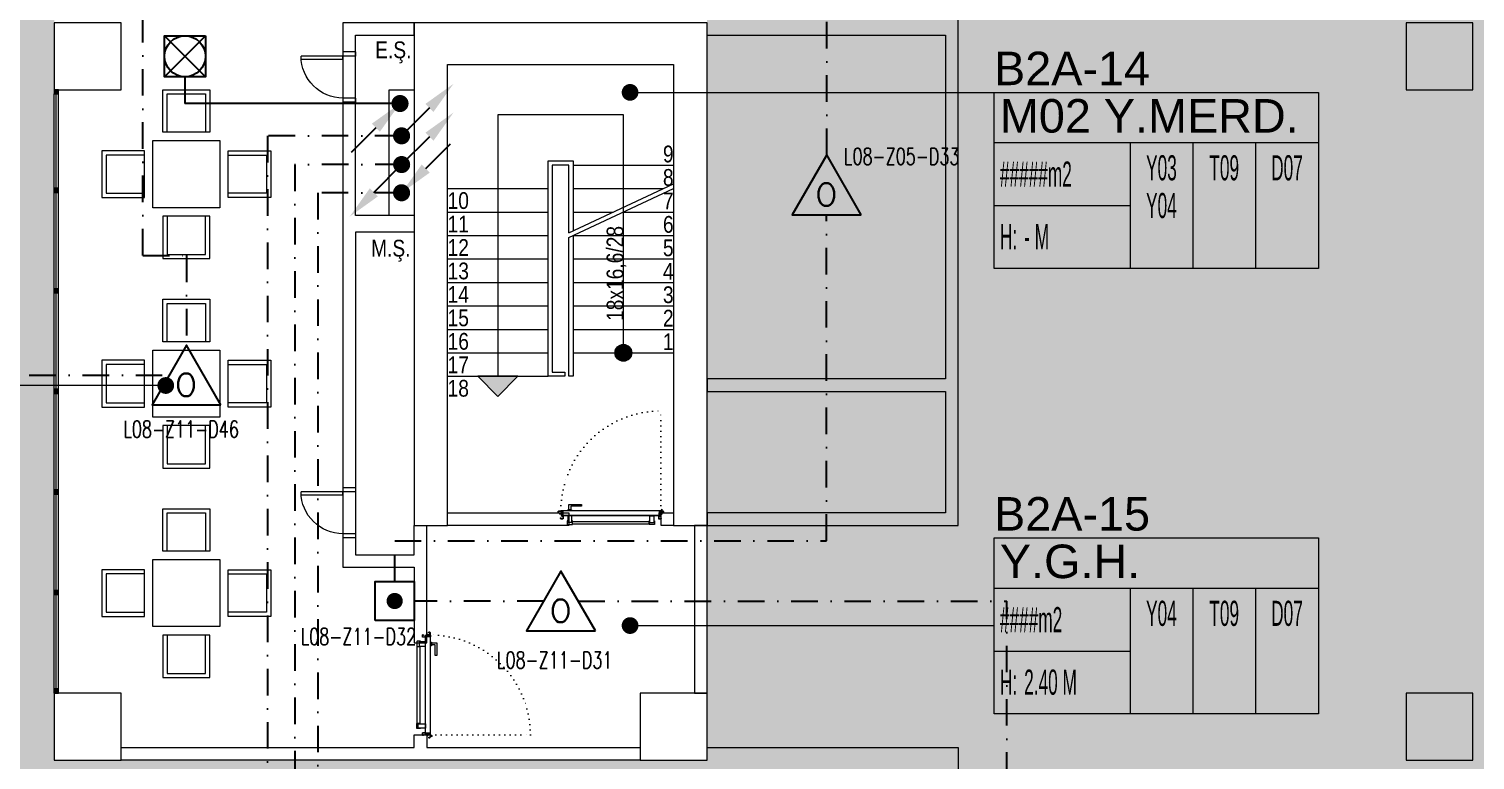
# Model space of a CAD drawing. Header units: metres. Extents: x -19121 to 152404, y -12107 to 29421.
# Drawn here: x 31630 to 33357, y 2400 to 3273 of the extents above; entities that cross this region are included whole.
import ezdxf
from ezdxf.enums import TextEntityAlignment as Align

# ---------------------------------------------------------------- set-up
doc = ezdxf.new("R2010")
doc.units = ezdxf.units.M
doc.header["$LTSCALE"] = 50
doc.header["$MEASUREMENT"] = 0
doc.linetypes.add('DASHDOT', pattern=[25.4, 12.7, -6.35, 0, -6.35])
doc.linetypes.add('DOT2', pattern=[0.125, 0, -0.125])
doc.layers.get('0').update_dxf_attribs({"color": 9, "lineweight": 9})
for name, color, linetype, lineweight in [('00', 9, 'Continuous', 9), ('01', 9, 'Continuous', 9), ('05', 9, 'Continuous', 9), ('06D', 9, 'Continuous', 9), ('09', 9, 'Continuous', 9), ('10', 9, 'Continuous', 9), ('14', 9, 'Continuous', 9), ('15', 9, 'Continuous', 9), ('19', 9, 'Continuous', 9), ('20', 9, 'DOT2', 9), ('21', 9, 'Continuous', 9), ('21_mahal200', 9, 'Continuous', 9), ('E-DEDEKTÖR NUMARALARI', 20, 'Continuous', 30), ('E-DUVAR TİPİ FLAŞÖR', 7, 'Continuous', 30), ('E-KABLO', 7, 'Continuous', 30), ('E-OK', 3, 'Continuous', 30), ('E-OPTİK DUMAN DEDEKTÖRÜ', 7, 'Continuous', 30), ('E-YANGIN İHBAR BUTONU', 7, 'Continuous', 30)]:
    doc.layers.add(name, color=color, linetype=linetype, lineweight=lineweight)
doc.styles.add('Arial', font='arial.ttf', dxfattribs={"height": 2.5})
doc.styles.add('E-YAZI', font='txttw.shx', dxfattribs={"height": 200})
doc.styles.add('MuuM_TEXT-STANDART', font='ARIALN.TTF')
doc.dimstyles.new('MuuM_DIM200', dxfattribs={"dimscale": 20, "dimtxt": 2, "dimasz": 1, "dimexe": 1, "dimexo": 1, "dimgap": 1, "dimtad": 1, "dimdec": 1, "dimrnd": 0.5, "dimdsep": 46, "dimtxsty": 'MuuM_TEXT-STANDART', "dimblk": 'ARCHTICK', "dimcen": 0, "dimdle": 0.15, "dimclrd": 256, "dimclre": 256, "dimclrt": 256, "dimadec": 0, "dimazin": 0, "dimtfac": 5, "dimtdec": 1, "dimtix": 1, "dimtmove": 2, "dimatfit": 3, "dimldrblk": 'DOT', "dimfxl": 3, "dimfxlon": 1, "dimtolj": 1, "dimlwd": -1, "dimlwe": -1, "dimarcsym": 0})

# ---------------------------------------------------------------- blocks, each defined once
blk = doc.blocks.new('100_OPTİK DUMAN DEDEKTÖRÜ 085')
at = {"layer": 'E-OPTİK DUMAN DEDEKTÖRÜ', "color": 4}
blk.add_lwpolyline([(2.059, 0), (0, 3.566), (-2.059, 0)], close=True, dxfattribs=at)
at = {"layer": 'E-OPTİK DUMAN DEDEKTÖRÜ', "color": 3, "style": 'E-YAZI'}
blk.add_text('O', height=1.36, dxfattribs=at).set_placement((-0.022, 1.201), align=Align.MIDDLE)
blk = doc.blocks.new('100_YANGIN İHBAR BUTONU 085')
at = {"layer": 'E-YANGIN İHBAR BUTONU', "color": 4}
blk.add_lwpolyline([(-1.16, -1.16), (-1.16, 1.16), (1.16, 1.16), (1.16, -1.16)], close=True, dxfattribs=at)
at = {"layer": 'E-YANGIN İHBAR BUTONU', "color": 3, "const_width": 0.483}
blk.add_lwpolyline([(-0.242, 0, 1), (0.242, 0, 1)], format="xyb", close=True, dxfattribs=at)
blk = doc.blocks.new('100_DUVAR TİPİ FLAŞÖR 085')
at = {"layer": 'E-DUVAR TİPİ FLAŞÖR', "color": 4}
blk.add_line((-1.224, 2.448), (1.224, 0), dxfattribs=at)
blk.add_lwpolyline([(-1.224, 0), (-1.224, 2.448), (1.224, 2.448), (1.224, 0)], close=True, dxfattribs=at)
blk.add_lwpolyline([(1.224, 2.448), (-1.224, 0)], dxfattribs=at)
blk.add_circle((0, 1.224), 1.224, dxfattribs=at)
blk = doc.blocks.new('*U241')
at = {"layer": 'E-OK', "color": 3, "linetype": 'Continuous'}
blk.add_line((84.9, 84.8), (172.1, 172), dxfattribs=at)
at = {"layer": 'E-OK', "color": 4, "linetype": 'Continuous', "const_width": 30}
blk.add_lwpolyline([(-15, 0, 1), (15, 0, 1)], format="xyb", close=True, dxfattribs=at)
at = {"layer": 'E-OK', "color": 3, "linetype": 'Continuous'}
blk.add_solid([(99, 70.7), (70.7, 99), (0, 0)], dxfattribs=at)
blk = doc.blocks.new('*U239')
at = {"layer": 'E-OK', "color": 3, "linetype": 'Continuous'}
blk.add_line((-97.8, -97.7), (0, 0), dxfattribs=at)
at = {"layer": 'E-OK', "color": 4, "linetype": 'Continuous', "const_width": 30}
blk.add_lwpolyline([(-15, 0, 1), (15, 0, 1)], format="xyb", close=True, dxfattribs=at)
at = {"layer": 'E-OK', "color": 3, "linetype": 'Continuous'}
blk.add_solid([(-83.6, -111.9), (-111.9, -83.6), (-182.7, -182.5)], dxfattribs=at)
blk = doc.blocks.new('p-kolon_80x80')
blk.add_lwpolyline([(-40, -40), (40, -40), (40, 40), (-40, 40)], close=True)
blk = doc.blocks.new('2.Bod.Ara.Sitatik Elk.')
at = {"layer": '01'}
blk.add_lwpolyline([(4130, -5950), (4130, -5950), (4130, -5950), (4130, -5400), (4400, -5400), (4400, -5950), (4400, -5950), (4400, -5950), (4440, -5950), (4440, -5350), (4090, -5350), (4090, -5950), (4130, -5950)], dxfattribs=at)
for p in [(3700, -5390), (5315, -5390), (3700, -6190), (4400, -6190), (5315, -6190)]:
    blk.add_blockref('p-kolon_80x80', p, dxfattribs=at)
blk = doc.blocks.new('p-M01-M02_merdiven-1050')
at = {"layer": '19'}
h = blk.add_hatch(color=256, dxfattribs=at)
h.dxf.hatch_style = 1
edge = h.paths.add_edge_path()
edge.add_arc((210, -344), 10, 270, 630)
h = blk.add_hatch(color=256, dxfattribs=at)
h.dxf.hatch_style = 1
h.paths.add_polyline_path([(84, -372), (36, -372), (60, -396)])
at = {"layer": '19', "linetype": 'Continuous'}
for points in [[(210, -344), (210, -120), (210, -60), (60, -60), (60, -372)], [(145, -200.7), (145, -120), (125, -120), (125, -120), (125, -367), (140, -367), (140, -372), (120, -372), (120, -367), (120, -115), (120, -115), (150, -115), (150, -198.4)], [(150, -120), (270, -120)], [(0, -148), (120, -148)], [(145, -200.7), (270, -142.4)], [(145, -206.3), (270, -148)], [(150, -148), (258, -148)], [(0, -176), (120, -176)], [(150, -176), (198, -176)], [(210, -176), (270, -176)], [(0, -204), (120, -204)], [(150, -204), (270, -204)], [(0, -232), (120, -232)], [(150, -232), (270, -232)], [(0, -260), (120, -260)], [(150, -260), (270, -260)], [(0, -288), (120, -288)], [(150, -288), (270, -288)], [(0, -316), (120, -316)], [(150, -316), (270, -316)], [(0, -344), (120, -344)], [(150, -344), (270, -344)], [(0, -372), (120, -372)]]:
    blk.add_lwpolyline(points, dxfattribs=at)
at = {"layer": '19'}
for points in [[(145, -206.3), (270, -148)], [(150, -204), (150, -372), (150, -372), (145, -372), (145, -372), (145, -206.3)]]:
    blk.add_lwpolyline(points, dxfattribs=at)
blk.add_lwpolyline([(84, -372), (36, -372), (60, -396)], close=True, dxfattribs=at)
blk.add_circle((210, -344), 10, dxfattribs=at)
blk = doc.blocks.new('*U19')
at = {"ltscale": 15}
for p, q in [((-25, 1), (-26, 0)), ((-25, -1), (-26, 0)), ((-23, 1), (-25, 1)), ((-23, 1), (-23, -2)), ((-21, -3), (-18, 3)), ((-21, -3), (-18, 3)), ((-20, -3), (-17, 3)), ((-20, -3), (-16, 3)), ((-18, -3), (-15, 3)), ((-18, -3), (-15, 3)), ((-18, 1), (-18, 2)), ((-17, -3), (-14, 3)), ((-17, -3), (-13, 3)), ((-17, 1), (-17, 2)), ((-15, -3), (-12, 3)), ((-15, -3), (-12, 3)), ((-15, 1), (-15, 2)), ((-14, -3), (-11, 3)), ((-14, -3), (-10, 3)), ((-14, 1), (-14, 2)), ((-12, -3), (-9, 3)), ((-12, -3), (-9, 3)), ((-12, 1), (-12, 2)), ((-11, -3), (-8, 3)), ((-11, -3), (-7, 3)), ((-11, 1), (-11, 2)), ((-9, -3), (-6, 3)), ((-9, -3), (-6, 3)), ((-9, 1), (-9, 2)), ((-8, -3), (-4, 3)), ((-8, -3), (-5, 3)), ((-8, 1), (-8, 2)), ((-6, -3), (-3, 3)), ((-6, -3), (-3, 3)), ((-6, 1), (-6, 2)), ((-5, -3), (-1, 3)), ((-5, -3), (-2, 3)), ((-5, 1), (-5, 2)), ((-3, 1), (-3, 2)), ((0, 4), (-2, 1)), ((-2, 1), (-2, 2)), ((0, 0), (-1, 0)), ((-25, -1), (-23, -2)), ((-9, -2), (-23, -2)), ((-21, -3), (-21, -2)), ((-20, -3), (-19, -2)), ((-20, -2), (-19, -2)), ((-19, -2), (-18, -2)), ((-18, -3), (-18, -2)), ((-17, -3), (-16, -2)), ((-17, -2), (-16, -2)), ((-16, -2), (-15, -2)), ((-15, -3), (-15, -2)), ((-14, -3), (-13, -2)), ((-14, -2), (-13, -2)), ((-13, -2), (-12, -2)), ((-12, -3), (-12, -2)), ((-11, -3), (-10, -2)), ((-11, -2), (-10, -2)), ((-10, -2), (-9, -2)), ((-9, -3), (-9, -2)), ((-8, -2), (-7, -2)), ((-8, -3), (-7, -2)), ((-7, -2), (-6, -2)), ((-6, -3), (-6, -2)), ((-5, -2), (-4, -2)), ((-5, -3), (-4, -2)), ((-4, -2), (-2, -2)), ((0, -4), (-2, -2)), ((0, 0), (-1, 0))]:
    blk.add_line(p, q, dxfattribs=at)
for p, q in [((-7, 1), (-23, 1)), ((-17, 1), (-19, 1)), ((-16, 1), (-17, 1)), ((-14, 1), (-16, 1)), ((-13, 1), (-14, 1)), ((-11, 1), (-13, 1)), ((-10, 1), (-11, 1)), ((-8, 1), (-10, 1)), ((-7, 1), (-8, 1)), ((-5, 1), (-7, 1)), ((-4, 1), (-5, 1)), ((-2, 1), (-4, 1)), ((-2, 1), (-2, 1)), ((0, 0), (0, 4)), ((-2, -2), (-2, -2)), ((0, 0), (0, -4))]:
    blk.add_line(p, q)
for centre, radius, start, end in [((-26, 4), 3.92, 274.361, 322.1025), ((-26, -4), 3.92, 37.8975, 85.639), ((-18, 3), 0.0971, 330.3204, 150.3204), ((-17, 3), 0.0971, 330.3204, 150.3204), ((-15, 3), 0.0971, 330.3204, 150.3204), ((-14, 3), 0.0971, 330.3204, 150.3204), ((-12, 3), 0.0971, 330.3204, 150.3204), ((-11, 3), 0.0971, 330.3204, 150.3204), ((-9, 3), 0.0971, 330.3204, 150.3204), ((-8, 3), 0.0971, 330.3204, 150.3204), ((-6, 3), 0.0971, 330.3204, 150.3204), ((-5, 3), 0.0971, 330.3204, 150.3204), ((-3, 3), 0.0971, 330.3204, 150.3204), ((-2, 3), 0.0971, 330.3204, 150.3204), ((-1, 0), 0.486, 90, 270), ((0, 4), 0.25, 0, 150.0864), ((-21, -3), 0.0971, 150.3204, 330.3204), ((-20, -3), 0.0971, 150.3204, 330.3204), ((-18, -3), 0.0971, 150.3204, 330.3204), ((-17, -3), 0.0971, 150.3204, 330.3204), ((-15, -3), 0.0971, 150.3204, 330.3204), ((-14, -3), 0.0971, 150.3204, 330.3204), ((-12, -3), 0.0971, 150.3204, 330.3204), ((-11, -3), 0.0971, 150.3204, 330.3204), ((-9, -3), 0.0971, 150.3204, 330.3204), ((-8, -3), 0.0971, 150.3204, 330.3204), ((-6, -3), 0.0971, 150.3204, 330.3204), ((-5, -3), 0.0971, 150.3204, 330.3204), ((0, -4), 0.25, 209.9136, 0)]:
    blk.add_arc(centre, radius, start, end, dxfattribs=at)
blk = doc.blocks.new('conta')
at = {"ltscale": 10}
for p, q in [((-2649.9, 5345.5), (-2649.8, 5345.6)), ((-2649.7, 5345.4), (-2649.3, 5345.4)), ((-2649.2, 5345.4), (-2649.1, 5345.5)), ((-2648.8, 5345.1), (-2648.6, 5345.3)), ((-2648.8, 5344.9), (-2648.6, 5345.2)), ((-2648.6, 5345.3), (-2648.6, 5345.3)), ((-2649.9, 5344.5), (-2649.8, 5344.3)), ((-2649.8, 5344.3), (-2649.7, 5344.3)), ((-2649, 5344), (-2648.8, 5343.8)), ((-2648.9, 5344.1), (-2648.7, 5343.9)), ((-2648.7, 5343.8), (-2648.7, 5343.8))]:
    blk.add_line(p, q, dxfattribs=at)
for centre, radius, start, end in [((-2649.8, 5345.5), 0.05, 140.6345, 188.9372), ((-2653, 5345), 3.19, 350.4674, 8.9372), ((-2649.7, 5345.6), 0.0696, 22.2428, 159.258), ((-2650.9, 5345), 1.24, 340.3382, 16.7772), ((-2649.7, 5344.6), 0.03, 160.3382, 273.2666), ((-2649.7, 5345.4), 0.03, 90, 196.7772), ((-2649.6, 5341.5), 3.01, 80.4362, 93.2666), ((-2649.3, 5345.5), 0.05, 270, 303.0062), ((-2649.1, 5345.5), 0.03, 4.7972, 123.0062), ((-2649.1, 5344.5), 0.03, 260.4362, 338.7066), ((-2651.2, 5344.8), 2.33, 7.5897, 18.7951), ((-2649, 5345.6), 0.05, 18.7951, 42.1429), ((-2650.2, 5345), 1.27, 338.7066, 23.0418), ((-2648.8, 5345.1), 0.05, 187.5897, 322.7347), ((-2658.2, 5345.2), 9.36, 353.6857, 357.8537), ((-2648.8, 5344.8), 0.05, 142.7347, 180.2669), ((-2648.6, 5345.3), 0.05, 52.7347, 142.7347), ((-2648.6, 5345.3), 0.05, 322.7347, 52.7347), ((-2649.9, 5344.5), 0.02, 170.4674, 213.7451), ((-2649.2, 5344.1), 0.231, 353.9571, 81.9004), ((-2648.9, 5344.1), 0.1, 173.9571, 217.2653), ((-2648.8, 5344.2), 0.1, 173.6857, 217.2653), ((-2648.7, 5343.8), 0.05, 217.2653, 307.2653), ((-2648.7, 5343.8), 0.05, 307.2653, 37.2653)]:
    blk.add_arc(centre, radius, start, end, dxfattribs=at)
for points, knots in [([(-2649, 5345.6), (-2649, 5345.6), (-2649.1, 5345.7), (-2649.2, 5345.4), (-2649.3, 5345.7), (-2649.4, 5345.5), (-2649.5, 5345.7), (-2649.6, 5345.5), (-2649.7, 5345.6), (-2649.7, 5345.6)], [0.0086373, 0.0086373, 0.0086373, 0.0086373, 0.1097304, 0.3133405, 0.4430081, 0.5658764, 0.7165186, 0.8527974, 0.9648495, 0.9648495, 0.9648495, 0.9648495]), ([(-2649.7, 5344.3), (-2649.7, 5344.3), (-2649.7, 5344.5), (-2649.6, 5344.3), (-2649.3, 5344.4), (-2649.2, 5344.4), (-2649.2, 5344.4)], [0, 0, 0, 0, 0.1008757, 0.3841126, 0.5436166, 0.6906785, 0.6906785, 0.6906785, 0.6906785])]:
    blk.add_open_spline(points, degree=3, knots=knots, dxfattribs=at)
blk = doc.blocks.new('p-yn_sackasa')
at = {"layer": '10', "linetype": 'Continuous'}
for p, q in [((-2.2, 0), (-2.2, -0.2)), ((0, 6.9), (0, 6.2)), ((0, 6.2), (0, 6.9)), ((0.1, 6.9), (0.1, 6.2)), ((0.2, 6.9), (0.2, 6.2)), ((2.7, 7.2), (0.3, 7.2)), ((2.7, 7.2), (0.3, 7.2)), ((2.7, 7), (0.3, 7)), ((0.3, 7), (2.7, 7)), ((0.3, 6.1), (0.8, 6.1)), ((0.7, 6), (0.3, 6)), ((0.3, 5.9), (0.7, 5.9)), ((0.8, 5.9), (0.3, 5.9)), ((0.7, 5.9), (0.7, 6)), ((0.7, -0.7), (0.7, 2.3)), ((0.7, -0.7), (0.7, 2.3)), ((0.8, 5.9), (0.8, 6.1)), ((0.8, -0.7), (0.8, 2.3)), ((0.8, -0.7), (0.8, 2.3)), ((0.9, 2.3), (1, 2.3)), ((0.9, 2.3), (0.9, 2.3)), ((1, 2.5), (1, 2.4)), ((1, 2.5), (1, 2.5)), ((1.1, 2.5), (1.1, 3.7)), ((1.1, 2.5), (1.1, 3.7)), ((1.3, 3.7), (1.3, 2.5)), ((1.3, 2.5), (1.3, 3.7)), ((2.5, 4), (1.4, 4)), ((1.4, 4), (2.5, 4)), ((1.4, 3.8), (2.5, 3.8)), ((2.5, 3.8), (1.4, 3.8)), ((2.5, 3.4), (2.6, 3.7)), ((2.6, 3.7), (2.5, 3.4)), ((2.7, 3.6), (2.6, 3.3)), ((2.7, 3.6), (2.6, 3.3)), ((2.8, 3.3), (2.8, 6.9)), ((2.8, 3.3), (2.8, 6.9)), ((2.9, 3.3), (2.9, 6.9)), ((2.9, 3.3), (2.9, 6.9)), ((-2.9, -1.7), (-2.9, -0.3)), ((-2.9, -0.3), (-2.9, -1.7)), ((-2.8, -0.3), (-2.8, -1.7)), ((-2.8, -0.3), (-2.8, -1.7)), ((-2.2, 0), (-2.7, 0)), ((-2.2, 0), (-2.7, 0)), ((-2.2, -0.1), (-2.7, -0.1)), ((-2.2, -0.2), (-2.7, -0.2)), ((1, -1.8), (-2.7, -1.8)), ((1, -1.9), (-2.7, -1.9)), ((-2.7, -2), (1, -2)), ((1, -2), (-2.7, -2)), ((-2.2, -0.1), (-2.2, 0)), ((0.9, -0.8), (1, -0.8)), ((0.9, -0.8), (0.9, -0.8)), ((1, -0.9), (1, -0.9)), ((1, -0.9), (1, -0.9)), ((1.1, -1), (1.1, -1.7)), ((1.1, -1), (1.1, -1.7)), ((1.3, -1), (1.3, -1.7)), ((1.3, -1), (1.3, -1.7))]:
    blk.add_line(p, q, dxfattribs=at)
for points in [[(0.1, 2.1), (0.7, 2.1), (0.7, -0.5), (0.1, -0.5)], [(0.1, 2.1), (0.4, 2.1), (0.4, -0.5), (0.1, -0.5)]]:
    blk.add_lwpolyline(points, close=True, dxfattribs=at)
for centre, radius, start, end in [((0.3, 6.9), 0.249, 90, 180), ((0.3, 6.9), 0.261, 90, 180), ((0.3, 6.2), 0.249, 181.345, 271.3502), ((0.3, 6.2), 0.261, 180, 270), ((0.3, 6.9), 0.122, 90, 180), ((0.3, 6.2), 0.122, 180, 270), ((0.3, 6.9), 0.11, 90, 180), ((0.3, 6.2), 0.11, 180, 270), ((0.9, 2.3), 0.206, 63.2169, 180), ((0.9, 2.3), 0.219, 63.2153, 180), ((0.9, 2.3), 0.0801, 63.215, 180), ((0.9, 2.3), 0.0674, 63.2144, 180), ((1, 2.5), 0.219, 243.2148, 0), ((1, 2.5), 0.0801, 243.2203, 0), ((1, 2.5), 0.206, 243.2197, 0), ((1, 2.5), 0.0674, 243.2129, 0), ((1.4, 3.7), 0.24, 90, 180), ((1.4, 3.7), 0.253, 90, 180), ((1.4, 3.7), 0.114, 90, 180), ((1.4, 3.7), 0.101, 90, 180), ((2.5, 3.7), 0.249, 342.8613, 90), ((2.5, 3.7), 0.261, 342.8602, 90), ((2.5, 3.7), 0.122, 342.8607, 90), ((2.5, 3.7), 0.11, 342.8621, 90), ((2.7, 3.3), 0.232, 162.8601, 0), ((2.7, 3.3), 0.219, 162.8613, 0), ((2.7, 3.3), 0.0927, 162.8605, 0), ((2.7, 3.3), 0.0801, 162.8624, 0), ((2.7, 6.9), 0.249, 0, 90), ((2.7, 6.9), 0.261, 0, 90), ((2.7, 6.9), 0.122, 0, 90), ((2.7, 6.9), 0.11, 0, 90), ((-2.7, -0.3), 0.24, 90, 180), ((-2.7, -0.3), 0.253, 90, 180), ((-2.7, -1.7), 0.24, 180, 270), ((-2.7, -1.7), 0.253, 180, 270), ((-2.7, -0.3), 0.114, 90, 180), ((-2.7, -0.3), 0.101, 90, 180), ((-2.7, -1.7), 0.114, 180, 270), ((-2.7, -1.7), 0.101, 180, 270), ((0.9, -0.7), 0.206, 180, 296.7851), ((0.9, -0.7), 0.219, 180, 296.785), ((0.9, -0.7), 0.0674, 180, 180.5245), ((0.9, -0.7), 0.0801, 180, 296.785), ((0.9, -0.7), 0.0674, 180, 296.7871), ((1, -1), 0.219, 0, 116.7854), ((1, -1), 0.206, 0, 116.7836), ((1, -1), 0.0801, 0, 116.7811), ((1, -1), 0.0674, 0, 116.7871), ((1, -1.7), 0.114, 270, 0), ((1, -1.7), 0.24, 270, 0), ((1, -1.7), 0.101, 270, 0), ((1, -1.7), 0.253, 270, 0)]:
    blk.add_arc(centre, radius, start, end, dxfattribs=at)
at = {"layer": '10', "xscale": 0.0842696629213483, "yscale": 0.0842696629213483, "zscale": 0.0842696629213483}
blk.add_blockref('*U19', (1, 1.3), dxfattribs=at)
at = {"layer": '14', "xscale": -0.7887640449438696, "yscale": 0.7887640449438696, "zscale": 0.7887640449438204, "rotation": 90}
blk.add_blockref('conta', (4217.8, -2086.4), dxfattribs=at)
blk = doc.blocks.new('*U367')
at = {"layer": '06D'}
for points in [[(110.1, 4.8), (110.1, 11), (95.1, 11), (95.1, 9.1), (107.9, 9.1), (107.9, 9.1), (107.9, 4.8), (110.1, 4.8)], [(111.2, 3.5), (111.2, 4.8), (106.8, 4.8), (106.8, 3.5), (111.2, 3.5)]]:
    blk.add_lwpolyline(points, dxfattribs=at)
for points in [[(8.5, -8.6), (7.9, -8.6), (7.9, -12.6, 0.414214), (8.2, -13), (13.7, -13, 0.414214), (14.1, -12.6), (14.1, -8.6), (13.5, -8.6)], [(111.5, -8.6), (112.1, -8.6), (112.1, -12.6, -0.414214), (111.7, -13), (106.2, -13, -0.414214), (105.9, -12.6), (105.9, -8.6), (106.5, -8.6)]]:
    blk.add_lwpolyline(points, format="xyb", dxfattribs=at)
for points in [[(8.5, -11.1), (13.5, -11.1), (13.5, -2.5), (8.5, -2.5)], [(14.1, -12.4), (105.9, -12.4), (105.9, -9.2), (14.1, -9.2)], [(111.5, -10), (106.5, -10), (106.5, -2.5), (111.5, -2.5)]]:
    blk.add_lwpolyline(points, close=True, dxfattribs=at)
at = {"layer": '10', "ltscale": 10}
for p, q in [((-1.6, 3.7), (-1.7, 3.6)), ((-1.6, 3.7), (-1.7, 3.6)), ((-1.2, 3.1), (-1.2, 3.2)), ((-1.2, 3.1), (-1.2, 3.2)), ((-1.2, 3.1), (-1.1, 3.1)), ((-1.2, 3.1), (-1.1, 3.1)), ((-1.1, 3), (-1.1, 3.4)), ((-1.1, 3), (-1.1, 3.4)), ((-0.8, 3), (-0.8, 3.4)), ((-0.8, 3), (-0.8, 3.4)), ((0.3, 3.4), (0.3, 3.3)), ((0.4, 3.5), (119.6, 3.5)), ((0.4, 3.4), (0.4, 3.3)), ((0.4, 3.2), (2.2, 3.2)), ((0.5, 3.4), (119.5, 3.4)), ((0.5, 3.3), (2.3, 3.3)), ((1, 0), (2, 0.7)), ((2, 1.1), (2, 0.7)), ((2.3, 1.1), (2, 1.1)), ((2, 0.7), (2, -0.8)), ((2.3, 3.1), (2.3, -2.4)), ((2.3, 0.7), (2.3, 1.1)), ((2.3, -0.8), (2.3, 0.7)), ((2.4, 3.2), (2.4, -2.3)), ((117.5, 3.2), (117.5, -2.3)), ((119.5, 3.3), (117.6, 3.3)), ((119.6, 3.2), (117.7, 3.2)), ((117.7, 3.1), (117.7, -2.4)), ((117.7, 1.1), (117.7, -0.4)), ((118, 1.1), (117.7, 1.1)), ((117.7, 1.1), (117.7, -0.4)), ((118, 1.1), (117.7, 1.1)), ((118, -0.4), (118, 1.1)), ((118, -0.4), (118, 1.1)), ((118, 0.9), (119, 0.9)), ((118, 0.9), (119, 0.9)), ((118, 0.7), (119, 0.7)), ((118, 0.7), (119, 0.7)), ((119, 0.3), (118, -0.4)), ((119, 0.3), (118, -0.4)), ((119.5, 3.4), (119.5, 3.3)), ((119.7, 3.4), (119.7, 3.3)), ((2, -0.4), (1, -0.4)), ((2, -0.6), (1, -0.6)), ((2, -0.8), (2.3, -0.8)), ((2.4, -2.5), (117.6, -2.5)), ((2.5, -2.3), (117.5, -2.3)), ((117.7, -0.4), (117.7, -0.8)), ((117.7, -0.4), (117.7, -0.8)), ((117.7, -0.8), (118, -0.8)), ((117.7, -0.8), (118, -0.8)), ((118, -0.8), (118, -0.4)), ((118, -0.8), (118, -0.4))]:
    blk.add_line(p, q, dxfattribs=at)
blk.add_circle((-0.9, 4.2), 0.843, dxfattribs=at)
blk.add_circle((-0.9, 4.2), 0.843, dxfattribs=at)
for centre, radius, start, end in [((-0.9, 4.2), 1.01, 219.4092, 254.2861), ((-0.9, 4.2), 1.01, 219.4092, 254.2861), ((-0.4, 3.2), 0.428, 156.352, 217.621), ((-0.4, 3.2), 0.428, 156.352, 217.621), ((-0.4, 3.2), 0.302, 105.5524, 240.0315), ((-0.4, 3.2), 0.302, 105.5524, 240.0315), ((0.4, 3.4), 0.1, 90, 180), ((0.4, 3.3), 0.1, 180, 270), ((0.5, 3.4), 0.005, 90, 180), ((0.5, 3.3), 0.005, 180, 270), ((2.2, 3.1), 0.05, 0, 90), ((2.3, 3.2), 0.1, 0, 90), ((117.6, 3.2), 0.1, 90, 180), ((117.7, 3.1), 0.05, 90, 180), ((119.5, 3.4), 0.005, 0, 90), ((119.5, 3.3), 0.005, 270, 0), ((119.6, 3.4), 0.1, 0, 90), ((119.6, 3.3), 0.1, 270, 0), ((2.4, -2.4), 0.1, 180, 270), ((2.5, -2.3), 0.05, 180, 270), ((117.6, -2.3), 0.141, 284.9271, 345.0729)]:
    blk.add_arc(centre, radius, start, end, dxfattribs=at)
at = {"layer": '20'}
blk.add_lwpolyline([(0.3, 3.4), (0.3, 122.8, -0.414214), (119.7, 3.4, 1)], format="xyb", dxfattribs=at)
at = {"xscale": -1, "rotation": 180}
blk.add_blockref('p-yn_sackasa', (0, 1), dxfattribs=at)
at = {"rotation": 180}
blk.add_blockref('p-yn_sackasa', (120, 1), dxfattribs=at)
blk = doc.blocks.new('*U368')
at = {"layer": '06D'}
for points in [[(8.5, 9.6), (7.9, 9.6), (7.9, 13.6, -0.414214), (8.2, 13.9), (13.7, 13.9, -0.414214), (14.1, 13.6), (14.1, 9.6), (13.5, 9.6)], [(111.5, 9.6), (112.1, 9.6), (112.1, 13.6, 0.414214), (111.7, 13.9), (106.2, 13.9, 0.414214), (105.9, 13.6), (105.9, 9.6), (106.5, 9.6)]]:
    blk.add_lwpolyline(points, format="xyb", dxfattribs=at)
for points in [[(8.5, 12.1), (13.5, 12.1), (13.5, 3.4), (8.5, 3.4)], [(14.1, 13.3), (105.9, 13.3), (105.9, 10.2), (14.1, 10.2)], [(111.5, 10.9), (106.5, 10.9), (106.5, 3.4), (111.5, 3.4)]]:
    blk.add_lwpolyline(points, close=True, dxfattribs=at)
for points in [[(110.1, -3.8), (110.1, -10.1), (95.1, -10.1), (95.1, -8.2), (107.9, -8.2), (107.9, -8.2), (107.9, -3.8), (110.1, -3.8)], [(111.2, -2.6), (111.2, -3.8), (106.8, -3.8), (106.8, -2.6), (111.2, -2.6)]]:
    blk.add_lwpolyline(points, dxfattribs=at)
at = {"layer": '10', "ltscale": 10}
for p, q in [((2, 1.5), (1, 1.5)), ((2, 1.3), (1, 1.3)), ((1, 0.9), (2, 0.3)), ((2, 0.3), (2, 1.8)), ((2, 1.8), (2.3, 1.8)), ((2, -0.2), (2, 0.3)), ((2.3, -2.2), (2.3, 3.3)), ((2.3, 1.8), (2.3, 0.3)), ((2.3, 0.3), (2.3, -0.2)), ((2.4, 3.4), (117.6, 3.4)), ((2.4, -2.3), (2.4, 3.2)), ((2.5, 3.3), (117.5, 3.3)), ((117.5, -2.3), (117.5, 3.2)), ((117.7, -2.2), (117.7, 3.3)), ((117.7, 1.8), (118, 1.8)), ((117.7, 1.3), (117.7, 1.8)), ((117.7, 1.8), (118, 1.8)), ((117.7, 1.3), (117.7, 1.8)), ((117.7, -0.2), (117.7, 1.3)), ((117.7, -0.2), (117.7, 1.3)), ((118, 1.8), (118, 1.3)), ((118, 1.8), (118, 1.3)), ((118, 1.3), (118, -0.2)), ((119, 0.7), (118, 1.3)), ((118, 1.3), (118, -0.2)), ((119, 0.7), (118, 1.3)), ((118, 0.3), (119, 0.3)), ((118, 0.3), (119, 0.3)), ((118, 0.1), (119, 0.1)), ((118, 0.1), (119, 0.1)), ((-1.6, -2.7), (-1.7, -2.6)), ((-1.6, -2.7), (-1.7, -2.6)), ((-1.2, -2.2), (-1.2, -2.3)), ((-1.2, -2.2), (-1.1, -2.2)), ((-1.2, -2.2), (-1.2, -2.3)), ((-1.2, -2.2), (-1.1, -2.2)), ((-1.1, -2), (-1.1, -2.4)), ((-1.1, -2), (-1.1, -2.4)), ((-0.8, -2), (-0.8, -2.4)), ((-0.8, -2), (-0.8, -2.4)), ((0.3, -2.5), (0.3, -2.3)), ((0.4, -2.2), (2.2, -2.2)), ((0.4, -2.4), (0.4, -2.4)), ((0.4, -2.6), (119.6, -2.6)), ((0.5, -2.4), (119.5, -2.4)), ((0.5, -2.4), (2.3, -2.4)), ((2.3, -0.2), (2, -0.2)), ((119.5, -2.4), (117.6, -2.4)), ((118, -0.2), (117.7, -0.2)), ((118, -0.2), (117.7, -0.2)), ((119.6, -2.2), (117.7, -2.2)), ((119.5, -2.4), (119.5, -2.4)), ((119.7, -2.5), (119.7, -2.3))]:
    blk.add_line(p, q, dxfattribs=at)
blk.add_circle((-0.9, -3.3), 0.843, dxfattribs=at)
blk.add_circle((-0.9, -3.3), 0.843, dxfattribs=at)
for centre, radius, start, end in [((2.4, 3.3), 0.1, 90, 180), ((2.5, 3.2), 0.05, 90, 180), ((117.6, 3.3), 0.141, 14.9271, 75.0729), ((-0.9, -3.3), 1.01, 105.7139, 140.5908), ((-0.9, -3.3), 1.01, 105.7139, 140.5908), ((-0.4, -2.3), 0.428, 142.379, 203.648), ((-0.4, -2.3), 0.428, 142.379, 203.648), ((-0.4, -2.3), 0.302, 119.9685, 254.4476), ((-0.4, -2.3), 0.302, 119.9685, 254.4476), ((0.4, -2.3), 0.1, 90, 180), ((0.4, -2.5), 0.1, 180, 270), ((0.5, -2.4), 0.005, 180, 270), ((0.5, -2.4), 0.005, 90, 180), ((2.2, -2.2), 0.05, 270, 0), ((2.3, -2.3), 0.1, 270, 0), ((117.6, -2.3), 0.1, 180, 270), ((117.7, -2.2), 0.05, 180, 270), ((119.5, -2.4), 0.005, 270, 360), ((119.5, -2.4), 0.005, 0, 90), ((119.6, -2.3), 0.1, 0, 90), ((119.6, -2.5), 0.1, 270, 0)]:
    blk.add_arc(centre, radius, start, end, dxfattribs=at)
at = {"layer": '20'}
blk.add_lwpolyline([(0.3, -2.4), (0.3, -121.8, 0.414214), (119.7, -2.4, -1)], format="xyb", dxfattribs=at)
blk.add_blockref('p-yn_sackasa', (0, 0))
at = {"xscale": -1}
blk.add_blockref('p-yn_sackasa', (120, 0), dxfattribs=at)
blk = doc.blocks.new('p-audi-negotiation')
for points in [[(12.06, 140.8), (67.94, 140.8), (67.94, 90), (12.06, 90)], [(17.14, 135.72), (62.86, 135.72), (62.86, 90), (17.14, 90)], [(0, 0), (0, 80), (80, 80), (80, 0)], [(-60.8, 67.94), (-60.8, 12.06), (-10, 12.06), (-10, 67.94)], [(-55.72, 62.86), (-55.72, 17.14), (-10, 17.14), (-10, 62.86)], [(140.8, 67.94), (140.8, 12.06), (90, 12.06), (90, 67.94)], [(135.72, 62.86), (135.72, 17.14), (90, 17.14), (90, 62.86)], [(12.06, -60.8), (67.94, -60.8), (67.94, -10), (12.06, -10)], [(17.14, -55.72), (62.86, -55.72), (62.86, -10), (17.14, -10)]]:
    blk.add_lwpolyline(points, close=True)
blk = doc.blocks.new('prf-10x10')
blk.add_lwpolyline([(-5, -5), (5, -5), (5, 5), (-5, 5)], close=True)
at = {"color": 255}
blk.add_solid([(-5, -5), (5, -5), (-5, 5), (5, 5)], dxfattribs=at)
at = {"layer": '10'}
blk.add_point((0, 0), dxfattribs=at)
blk = doc.blocks.new('p-dog-ser-720')
at = {"layer": '06D'}
for points in [[(0, 0), (0, 715)], [(5, 0), (5, 715)]]:
    blk.add_lwpolyline(points, dxfattribs=at)
at = {"layer": '15'}
blk.add_lwpolyline([(2.5, 0), (2.5, 715)], dxfattribs=at)
at = {"layer": '10', "xscale": 0.5, "yscale": 0.5, "rotation": 180}
for p in [(2.5, 717.5), (2.5, 600), (2.5, 480), (2.5, 360), (2.5, 240), (2.5, 120), (2.5, 2.5)]:
    blk.add_blockref('prf-10x10', p, dxfattribs=at)
blk = doc.blocks.new('_ArchTick')
at = {"color": 0, "linetype": 'ByBlock', "const_width": 0.15}
blk.add_lwpolyline([(-0.5, -0.5), (0.5, 0.5)], dxfattribs=at)
blk = doc.blocks.new('_Dot')
at = {"color": 0, "linetype": 'ByBlock', "lineweight": -2}
blk.add_line((-0.5, 0), (-1, 0), dxfattribs=at)
at = {"color": 0, "linetype": 'ByBlock', "const_width": 0.5}
blk.add_lwpolyline([(-0.25, 0, 1), (0.25, 0, 1)], format="xyb", close=True, dxfattribs=at)
blk = doc.blocks.new('0_roomno2')
blk.add_lwpolyline([(19.375, -10.5), (0, -10.5), (0, 0), (19.375, 0)], close=True)
for points in [[(0, -3), (19.375, -3)], [(8.125, -3), (8.125, -10.5)], [(11.875, -3), (11.875, -10.5)], [(15.625, -3), (15.625, -10.5)], [(0, -6.75), (8.125, -6.75)]]:
    blk.add_lwpolyline(points)
at = {"style": 'MuuM_TEXT-STANDART', "width": 0.6}
blk.add_text('H:', height=1.5, dxfattribs=at).set_placement((0.35, -8.608), align=Align.MIDDLE_LEFT)
at = {"style": 'Arial'}
blk.add_attdef('ODANO', (0, 1.17), '', height=2, dxfattribs=at)
blk.add_attdef('MEKANADI', text='', height=2, dxfattribs=at).set_placement((0.35, -3), align=Align.BOTTOM_LEFT)
at = {"style": 'MuuM_TEXT-STANDART', "width": 0.6}
for tag, p in [('M2', (0.35, -4.875)), ('TEMIZTAVANYUKSEKLIGI', (1.8, -8.608))]:
    blk.add_attdef(tag, text='', height=1.5, dxfattribs=at).set_placement(p, align=Align.MIDDLE_LEFT)
for tag, p in [('YER01', (10, -4.5)), ('TAVAN01', (13.75, -4.5)), ('DUVAR01', (17.5, -4.5)), ('YER02', (10, -6.75)), ('TAVAN02', (13.75, -6.75)), ('DUVAR02', (17.5, -6.75)), ('YER03', (10, -9)), ('TAVAN03', (13.75, -9)), ('DUVAR03', (17.5, -9))]:
    blk.add_attdef(tag, text='', height=1.5, dxfattribs=at).set_placement(p, align=Align.MIDDLE_CENTER)
blk = doc.blocks.new('ttttttttttttt')
for points in [[(3983.5, -30733.6), (3983.5, -30748.6)], [(3988.5, -30733.6), (3983.5, -30733.6)], [(3988.5, -30733.6), (3988.5, -30748.6)], [(4043.5, -30733.6), (4038.5, -30733.6)], [(4038.5, -30733.6), (4038.5, -30748.6)], [(4043.5, -30733.6), (4043.5, -30748.6)], [(3988.5, -30748.6), (3983.5, -30748.6)], [(4034.5, -30748.6), (3988.5, -30748.6)], [(4034.5, -30748.6), (4034.5, -30798.6)], [(4034.5, -30748.6), (4038.5, -30748.6)], [(4043.5, -30748.6), (4038.5, -30748.6)], [(4038.5, -30748.6), (4038.5, -30798.6)]]:
    blk.add_lwpolyline(points)
blk.add_arc((4038.5, -30748.6), 50, 180, 270)
blk = doc.blocks.new('2.Bod.Ara.Mimari Elk.')
at = {"layer": '00'}
for points in [[(4725, -5790), (4725, -5935), (4440, -5935), (4440, -5950), (4740, -5950), (4740, -4565)], [(4090, -5580), (4020, -5580), (4020, -5365), (4090, -5365), (4090, -5350), (4005, -5350), (4005, -5365), (4005, -5365), (4005, -6000), (4090, -6000), (4090, -6090), (4105, -6090), (4105, -5950)], [(4440, -5365), (4725, -5365), (4725, -5775), (4440, -5775), (4440, -5790), (4725, -5790)], [(4090, -5600), (4020, -5600), (4020, -5985), (4090, -5985), (4090, -5950)], [(4740, -5790), (4740, -5766.1)], [(4105, -6215), (4360, -6215), (4360, -6230), (3740, -6230), (3740, -6215), (4090, -6215), (4090, -6215), (4090, -6200), (4105, -6200), (4105, -6215)], [(4440, -6215), (4740, -6215), (4740, -6965), (4440, -6965)]]:
    blk.add_lwpolyline(points, dxfattribs=at)
for points in [[(4265, -5950), (4130, -5950), (4130, -5935), (4275, -5935), (4275, -5950)], [(4385, -5935), (4400, -5935), (4400, -5950), (4385, -5950), (4385, -5935)], [(4425, -6150), (4440, -6150), (4440, -5950), (4425, -5950)]]:
    blk.add_lwpolyline(points, close=True, dxfattribs=at)
at = {"layer": '06D'}
blk.add_lwpolyline([(4090, -5430), (4090, -5580), (4060, -5580), (4060, -5430), (4090, -5430)], dxfattribs=at)
at = {"xscale": -1, "rotation": 270}
for p in [(34753.6, -9428.5), (34753.6, -9948.5)]:
    blk.add_blockref('ttttttttttttt', p, dxfattribs=at)
for name, p in [('p-dog-ser-720', (3660, -6150)), ('p-M01-M02_merdiven-1050', (4130, -5400))]:
    blk.add_blockref(name, p)
at = {"layer": '05'}
for p in [(3777.9, -5570.8), (3777.9, -5820.8), (3777.9, -6070.8)]:
    blk.add_blockref('p-audi-negotiation', p, dxfattribs=at)
at = {"layer": '10', "xscale": -1}
blk.add_blockref('*U367', (4385, -5936), dxfattribs=at)
at = {"layer": '10', "rotation": 90.00000000000004}
blk.add_blockref('*U368', (4107.1, -6200.4), dxfattribs=at)
at = {"layer": '21_mahal200'}
ref = blk.add_blockref('0_roomno2', (4782.8, -5433.2), dxfattribs=dict(at, xscale=20, yscale=20, zscale=20))
ref.add_attrib('ODANO', 'B2A-14', (4782.8, -5424.6), dxfattribs={"layer": '0', "height": 40, "style": 'Arial'})
ref.add_attrib('MEKANADI', 'M02 Y.MERD.', dxfattribs={"layer": '0', "height": 40, "style": 'Arial'}).set_placement((4789.8, -5493.2), align=Align.BOTTOM_LEFT)
ref.add_attrib('M2', '#####m2', dxfattribs={"layer": '0', "height": 30, "style": 'MuuM_TEXT-STANDART', "width": 0.6}).set_placement((4789.8, -5530.7), align=Align.MIDDLE_LEFT)
ref.add_attrib('TEMIZTAVANYUKSEKLIGI', '- M', dxfattribs={"layer": '0', "height": 30, "style": 'MuuM_TEXT-STANDART', "width": 0.6}).set_placement((4818.8, -5605.4), align=Align.MIDDLE_LEFT)
ref.add_attrib('YER01', 'Y03', dxfattribs={"layer": '0', "height": 30, "style": 'MuuM_TEXT-STANDART', "width": 0.6}).set_placement((4982.8, -5523.2), align=Align.MIDDLE_CENTER)
ref.add_attrib('TAVAN01', 'T09', dxfattribs={"layer": '0', "height": 30, "style": 'MuuM_TEXT-STANDART', "width": 0.6}).set_placement((5057.8, -5523.2), align=Align.MIDDLE_CENTER)
ref.add_attrib('DUVAR01', 'D07', dxfattribs={"layer": '0', "height": 30, "style": 'MuuM_TEXT-STANDART', "width": 0.6}).set_placement((5132.8, -5523.2), align=Align.MIDDLE_CENTER)
ref.add_attrib('YER02', 'Y04', dxfattribs={"layer": '0', "height": 30, "style": 'MuuM_TEXT-STANDART', "width": 0.6}).set_placement((4982.8, -5568.2), align=Align.MIDDLE_CENTER)
ref = blk.add_blockref('0_roomno2', (4782.8, -5964.9), dxfattribs=dict(at, xscale=20, yscale=20, zscale=20))
ref.add_attrib('ODANO', 'B2A-15', (4782.8, -5956.2), dxfattribs={"layer": '0', "height": 40, "style": 'Arial'})
ref.add_attrib('MEKANADI', 'Y.G.H.', dxfattribs={"layer": '0', "height": 40, "style": 'Arial'}).set_placement((4789.8, -6024.9), align=Align.BOTTOM_LEFT)
ref.add_attrib('M2', '####m2', dxfattribs={"layer": '0', "height": 30, "style": 'MuuM_TEXT-STANDART', "width": 0.6}).set_placement((4789.8, -6062.4), align=Align.MIDDLE_LEFT)
ref.add_attrib('TEMIZTAVANYUKSEKLIGI', '2.40 M', dxfattribs={"layer": '0', "height": 30, "style": 'MuuM_TEXT-STANDART', "width": 0.6}).set_placement((4818.8, -6137), align=Align.MIDDLE_LEFT)
ref.add_attrib('YER01', 'Y04', dxfattribs={"layer": '0', "height": 30, "style": 'MuuM_TEXT-STANDART', "width": 0.6}).set_placement((4982.8, -6054.9), align=Align.MIDDLE_CENTER)
ref.add_attrib('TAVAN01', 'T09', dxfattribs={"layer": '0', "height": 30, "style": 'MuuM_TEXT-STANDART', "width": 0.6}).set_placement((5057.8, -6054.9), align=Align.MIDDLE_CENTER)
ref.add_attrib('DUVAR01', 'D07', dxfattribs={"layer": '0', "height": 30, "style": 'MuuM_TEXT-STANDART', "width": 0.6}).set_placement((5132.8, -6054.9), align=Align.MIDDLE_CENTER)
at = {"layer": '21', "style": 'MuuM_TEXT-STANDART'}
for s, p in [('E.Ş.', (4043.5, -5392.4)), ('10', (4130, -5572.3)), ('11', (4130, -5600.3)), ('M.Ş.', (4038.6, -5629.1)), ('12', (4130, -5628.3)), ('13', (4130, -5656.3)), ('14', (4130, -5684.3)), ('15', (4130, -5712.3)), ('16', (4130, -5740.3)), ('17', (4130, -5768.3)), ('18', (4130, -5796.3))]:
    blk.add_text(s, height=20, dxfattribs=at).set_placement(p)
for s, p in [('9', (4400, -5516.7)), ('8', (4400, -5544.7)), ('7', (4400, -5572.7)), ('6', (4400, -5600.7)), ('5', (4400, -5628.7)), ('4', (4400, -5656.7)), ('3', (4400, -5684.7)), ('2', (4400, -5712.7)), ('1', (4400, -5740.7))]:
    blk.add_text(s, height=20, dxfattribs=at).set_placement(p, align=Align.RIGHT)
blk.add_text('18x16,6/28', height=20, rotation=90, dxfattribs=at).set_placement((4340, -5592.6), align=Align.RIGHT)
at = {"layer": '21_mahal200'}
for points in [[(4348, -5433.2), (4782.8, -5433.2)], [(3793.3, -5783), (3571.1, -5783)], [(4348, -6069.5), (4782.8, -6069.5)]]:
    blk.add_leader(points, dimstyle='MuuM_DIM200', override={"dimasz": 1, "dimfxl": 10}, dxfattribs=at)

msp = doc.modelspace()

# ---------------------------------------------------------------- hatches: boundary and pattern name
at = {"layer": '09'}
h = msp.add_hatch(dxfattribs=at)
h.set_pattern_fill('DOTS', color=254, scale=500, style=0)
h.paths.add_polyline_path([(36440, 0), (35520, 0), (35525, 3280), (34820, 3280), (34820, 2400), (34470, 2400), (34470, 3000), (34820, 3000), (34820, 3280), (35525, 3280), (35525, 4080), (36440, 4080), (36440, 4815), (37107.55, 4815), (37126.22, 4852.74), (37840, 4695.28), (37840, 5012.92), (37032.01, 5412.52), (34612.68, 6498.17), (32732.97, 7160.29), (31694.58, 7435.76), (30863.59, 8784.38), (29981.24, 8784.38), (28060, 7479.72), (28040, 7466.14), (28040, 6780), (28745, 6780), (28745, 6430), (28040, 6430), (28040, 0), (28040, -500), (36440, -500)])
h.paths.add_polyline_path([(31660, 2400), (32440, 2400), (32440, 4080), (31660, 4080)], flags=16)
h.paths.add_polyline_path([(32380, 4800), (32381.57, 4800), (32381.57, 5000), (32385.54, 5000), (32385.54, 5350), (32380, 5350)], flags=16)
h.paths.add_polyline_path([(29210, 2690), (28860, 2690), (28860, 3280), (29210, 3280)], flags=16)
h.paths.add_polyline_path([(33355, 6040), (32690, 6040), (32690, 6390), (33355, 6390), (33355, 6670)], flags=16)

# ---------------------------------------------------------------- linework, layer by layer
at = {"layer": 'E-KABLO', "color": 6, "linetype": 'DASHDOT', "ltscale": 0.05}
for p, q in [((31765.86, 3002.13), (31765.86, 3475.09)), ((32582.93, 3122.1), (32583, 3443.29)), ((32075, 3144.94), (31915, 3144.94)), ((31915, 3144.94), (31915, 1386.37)), ((32582.85, 2661.65), (32582.85, 3050.79)), ((31765.86, 3002.13), (31818.05, 3002.13)), ((31818.05, 3002.13), (31818.05, 2895.15)), ((31375.85, 2859.49), (31797.47, 2859.49)), ((32066.8, 2661.65), (32582.85, 2661.65)), ((32066.8, 2613), (32066.8, 2661.65)), ((32244.85, 2589.8), (32090, 2589.8)), ((32286.02, 2589.8), (32798.02, 2589.8)), ((32798.02, 2059.49), (32798.02, 2589.8))]:
    msp.add_line(p, q, dxfattribs=at)
at = {"layer": 'E-KABLO', "color": 5, "linetype": 'Continuous', "ltscale": 0.05}
for p in [(31816.28, 3215.4), (32073.16, 3183.49)]:
    msp.add_line(p, (31816.28, 3183.49), dxfattribs=at)
at = {"layer": 'E-KABLO', "color": 3, "linetype": 'DASHDOT', "ltscale": 0.05}
for p, q in [((32075.09, 3110.66), (31947.5, 3110.66)), ((31947.5, 3110.66), (31947.5, 1358.9))]:
    msp.add_line(p, q, dxfattribs=at)
at = {"layer": 'E-KABLO', "color": 4, "linetype": 'DASHDOT', "ltscale": 0.05}
for p, q in [((32075, 3076.99), (31975, 3076.99)), ((31975, 3076.99), (31975, 1132.61))]:
    msp.add_line(p, q, dxfattribs=at)

# ---------------------------------------------------------------- block references
at = {"layer": '06D'}
for name in ['2.Bod.Ara.Sitatik Elk.', '2.Bod.Ara.Mimari Elk.']:
    msp.add_blockref(name, (28000, 8630), dxfattribs=at)
at = {"layer": 'E-DUVAR TİPİ FLAŞÖR', "xscale": 20, "yscale": 20, "zscale": 20, "rotation": 180}
msp.add_blockref('100_DUVAR TİPİ FLAŞÖR 085', (31816.28, 3264.36), dxfattribs=at)
at = {"layer": 'E-OK', "xscale": -0.34, "yscale": 0.34, "zscale": 0.34}
for name, p, rotation in [('*U239', (32075, 3144.94), 90), ('*U241', (32073.16, 3183.49), 90), ('*U239', (32075.09, 3110.66), 90), ('*U241', (32075, 3076.99), 270), ('*U239', (32075.09, 3110.66), 270)]:
    msp.add_blockref(name, p, dxfattribs=dict(at, rotation=rotation))
at = {"layer": 'E-OPTİK DUMAN DEDEKTÖRÜ', "xscale": 20, "yscale": 20, "zscale": 20}
for p in [(32582.93, 3050.79), (31818.05, 2823.83), (32265.43, 2554.15)]:
    msp.add_blockref('100_OPTİK DUMAN DEDEKTÖRÜ 085', p, dxfattribs=at)
at = {"layer": 'E-YANGIN İHBAR BUTONU', "xscale": 20, "yscale": 20, "zscale": 20}
msp.add_blockref('100_YANGIN İHBAR BUTONU 085', (32066.8, 2589.8), dxfattribs=at)

# ---------------------------------------------------------------- texts
at = {"layer": 'E-DEDEKTÖR NUMARALARI', "style": 'E-YAZI', "width": 0.7}
for s, p in [('L08-Z05-D33', (32603.52, 3110.4)), ('L08-Z11-D46', (31742.67, 2784.86)), ('L08-Z11-D32', (31954.48, 2537.37)), ('L08-Z11-D31', (32188.97, 2509.32))]:
    msp.add_text(s, height=20, dxfattribs=at).set_placement(p)

doc.saveas('drawing.dxf')
